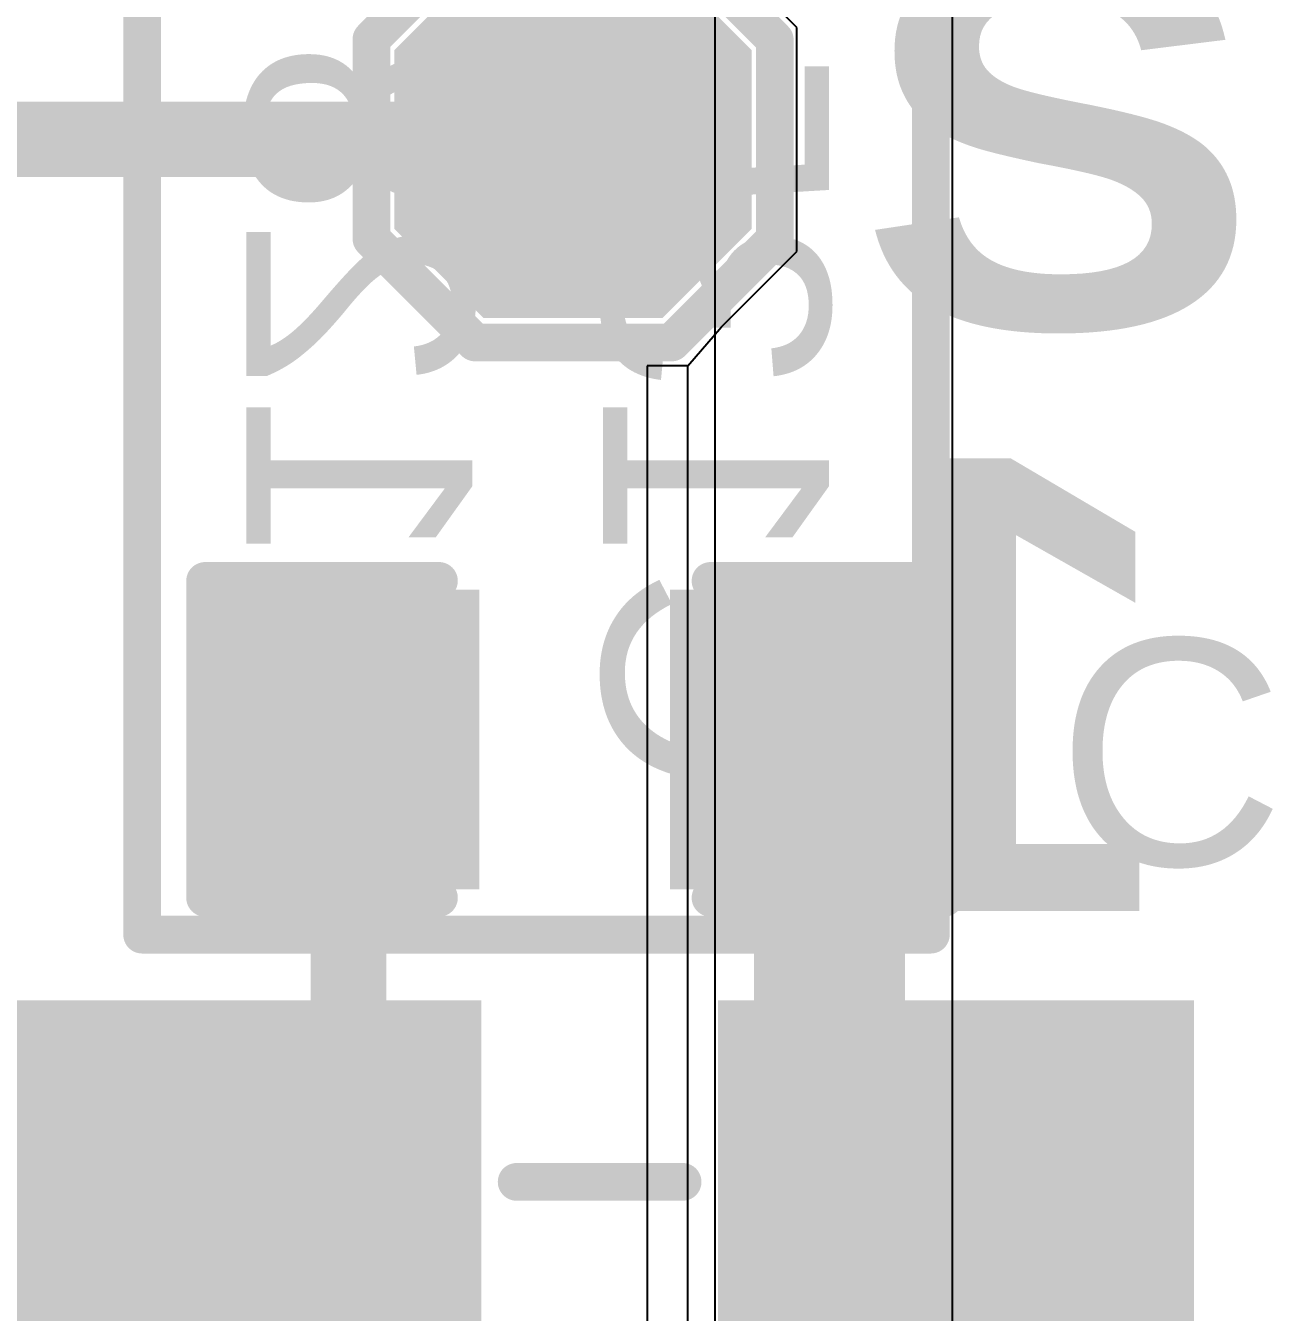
# Model space of a CAD drawing. Header units: inches. Extents: x 0 to 5359, y 0 to 5098.
# Drawn here: x 80.318 to 84.506, y 38.782 to 43.114 of the extents above; entities that cross this region are included whole.
import ezdxf

# ---------------------------------------------------------------- set-up
doc = ezdxf.new("R2010")
doc.units = ezdxf.units.IN
for name, color, linetype in [('Bottom Overlay', 54, 'Continuous'), ('Layer 2', 76, 'Continuous'), ('Top Layer', 1, 'Continuous'), ('Top Overlay', 2, 'Continuous'), ('Top Paste', 8, 'Continuous'), ('Top Solder', 216, 'Continuous')]:
    doc.layers.add(name, color=color, linetype=linetype)
doc.styles.add('Arial', font='', dxfattribs={"height": 0.2})
doc.styles.add('Arial Black_Bold', font='', dxfattribs={"height": 0.2})
doc.styles.get('Arial').set_extended_font_data('Arial')
doc.styles.get('Arial Black_Bold').set_extended_font_data('Arial Black', bold=True)

# ---------------------------------------------------------------- blocks, each defined once
blk = doc.blocks.new('SMD5032_4P_24')
at = {"layer": 'Top Layer'}
for points in [[(1.0501, 1.8999), (3.0501, 1.8999), (3.0501, 0.4999), (1.0501, 0.4999)], [(1.0501, -0.4999), (3.0501, -0.4999), (3.0501, -1.8999), (1.0501, -1.8999)]]:
    blk.add_hatch(color=1, dxfattribs=at).paths.add_polyline_path(points)
at = {"layer": 'Top Paste'}
for points in [[(1.0501, 1.8999), (3.0501, 1.8999), (3.0501, 0.4999), (1.0501, 0.4999)], [(1.0501, -0.4999), (3.0501, -0.4999), (3.0501, -1.8999), (1.0501, -1.8999)]]:
    blk.add_hatch(color=8, dxfattribs=at).paths.add_polyline_path(points)
at = {"layer": 'Top Solder'}
for points in [[(0.9485, 2.0015), (3.1517, 2.0015), (3.1517, 0.3983), (0.9485, 0.3983)], [(0.9485, -0.3983), (3.1517, -0.3983), (3.1517, -2.0015), (0.9485, -2.0015)]]:
    blk.add_hatch(color=216, dxfattribs=at).paths.add_polyline_path(points)
at = {"layer": 'Top Overlay'}
blk.add_lwpolyline([(2.54, 0.2794, 0.127, 0.127, 0), (2.54, -0.2794, 0.127, 0.127, 0)], format="xyseb", dxfattribs=at)
for points in [[(2.5083, 0.2794, 0.0635, 0.0635, 1), (2.5718, 0.2794, 0.0635, 0.0635, 1)], [(2.5083, -0.2794, 0.0635, 0.0635, 1), (2.5718, -0.2794, 0.0635, 0.0635, 1)]]:
    blk.add_lwpolyline(points, format="xyseb", close=True, dxfattribs=at)
blk = doc.blocks.new('T____________0_5___44')
at = {"layer": 'Top Layer'}
blk.add_hatch(color=1, dxfattribs=at).paths.add_polyline_path([(0.25, 0.5), (-0.25, 0.5), (-0.5, 0.25), (-0.5, -0.25), (-0.25, -0.5), (0.25, -0.5), (0.5, -0.25), (0.5, 0.25)])
at = {"layer": 'Top Paste'}
blk.add_hatch(color=8, dxfattribs=at).paths.add_polyline_path([(0.25, 0.5), (-0.25, 0.5), (-0.5, 0.25), (-0.5, -0.25), (-0.25, -0.5), (0.25, -0.5), (0.5, -0.25), (0.5, 0.25)])
at = {"layer": 'Top Solder'}
blk.add_hatch(color=216, dxfattribs=at).paths.add_polyline_path([(0.3008, 0.6016), (-0.3008, 0.6016), (-0.6016, 0.3008), (-0.6016, -0.3008), (-0.3008, -0.6016), (0.3008, -0.6016), (0.6016, -0.3008), (0.6016, 0.3008)])
at = {"layer": 'Top Overlay'}
for points in [[(-0.6819, 0.3332, 0.127, 0.127, 0), (-0.3355, 0.6795, 0.127, 0.127, 0)], [(0.3365, 0.6795, 0.127, 0.127, 0), (-0.3355, 0.6795, 0.127, 0.127, 0)], [(0.6836, 0.3324, 0.127, 0.127, 0), (0.3365, 0.6795, 0.127, 0.127, 0)], [(-0.6819, -0.3341, 0.127, 0.127, 0), (-0.6819, 0.3332, 0.127, 0.127, 0)], [(0.6836, -0.3298, 0.127, 0.127, 0), (0.6836, 0.3324, 0.127, 0.127, 0)], [(-0.3374, -0.6786, 0.127, 0.127, 0), (-0.6819, -0.3341, 0.127, 0.127, 0)], [(0.3349, -0.6786, 0.127, 0.127, 0), (0.6836, -0.3298, 0.127, 0.127, 0)], [(0.3349, -0.6786, 0.127, 0.127, 0), (-0.3374, -0.6786, 0.127, 0.127, 0)]]:
    blk.add_lwpolyline(points, format="xyseb", dxfattribs=at)
for points in [[(-0.3673, 0.6795, 0.0635, 0.0635, 1), (-0.3038, 0.6795, 0.0635, 0.0635, 1)], [(-0.3673, 0.6795, 0.0635, 0.0635, 1), (-0.3038, 0.6795, 0.0635, 0.0635, 1)], [(0.3047, 0.6795, 0.0635, 0.0635, 1), (0.3682, 0.6795, 0.0635, 0.0635, 1)], [(0.3047, 0.6795, 0.0635, 0.0635, 1), (0.3682, 0.6795, 0.0635, 0.0635, 1)], [(-0.7136, 0.3332, 0.0635, 0.0635, 1), (-0.6501, 0.3332, 0.0635, 0.0635, 1)], [(-0.7136, 0.3332, 0.0635, 0.0635, 1), (-0.6501, 0.3332, 0.0635, 0.0635, 1)], [(0.6519, 0.3324, 0.0635, 0.0635, 1), (0.7154, 0.3324, 0.0635, 0.0635, 1)], [(0.6519, 0.3324, 0.0635, 0.0635, 1), (0.7154, 0.3324, 0.0635, 0.0635, 1)], [(-0.7136, -0.3341, 0.0635, 0.0635, 1), (-0.6501, -0.3341, 0.0635, 0.0635, 1)], [(-0.7136, -0.3341, 0.0635, 0.0635, 1), (-0.6501, -0.3341, 0.0635, 0.0635, 1)], [(0.6519, -0.3298, 0.0635, 0.0635, 1), (0.7154, -0.3298, 0.0635, 0.0635, 1)], [(0.6519, -0.3298, 0.0635, 0.0635, 1), (0.7154, -0.3298, 0.0635, 0.0635, 1)], [(-0.3691, -0.6786, 0.0635, 0.0635, 1), (-0.3056, -0.6786, 0.0635, 0.0635, 1)], [(-0.3691, -0.6786, 0.0635, 0.0635, 1), (-0.3056, -0.6786, 0.0635, 0.0635, 1)], [(0.3031, -0.6786, 0.0635, 0.0635, 1), (0.3666, -0.6786, 0.0635, 0.0635, 1)], [(0.3031, -0.6786, 0.0635, 0.0635, 1), (0.3666, -0.6786, 0.0635, 0.0635, 1)]]:
    blk.add_lwpolyline(points, format="xyseb", close=True, dxfattribs=at)
blk = doc.blocks.new('C___0603_256')
at = {"layer": 'Top Layer'}
for points in [[(-0.381, 0.4445), (-0.381, -0.4445), (-1.143, -0.4445), (-1.143, 0.4445)], [(1.143, 0.4445), (1.143, -0.4445), (0.381, -0.4445), (0.381, 0.4445)]]:
    blk.add_hatch(color=1, dxfattribs=at).paths.add_polyline_path(points)
at = {"layer": 'Top Paste'}
for points in [[(-0.381, 0.4445), (-0.381, -0.4445), (-1.143, -0.4445), (-1.143, 0.4445)], [(1.143, 0.4445), (1.143, -0.4445), (0.381, -0.4445), (0.381, 0.4445)]]:
    blk.add_hatch(color=8, dxfattribs=at).paths.add_polyline_path(points)
at = {"layer": 'Top Solder'}
for points in [[(-0.321, 0.5045), (-0.321, -0.5045), (-1.203, -0.5045), (-1.203, 0.5045)], [(1.203, 0.5045), (1.203, -0.5045), (0.321, -0.5045), (0.321, 0.5045)]]:
    blk.add_hatch(color=216, dxfattribs=at).paths.add_polyline_path(points)
at = {"layer": 'Top Overlay'}
for points in [[(-0.4572, 0.5334, 0.127, 0.127, 0), (-1.2446, 0.5334, 0.127, 0.127, 0)], [(-1.2446, 0.5334, 0.127, 0.127, 0), (-1.2446, -0.5334, 0.127, 0.127, 0)], [(1.2446, 0.5334, 0.127, 0.127, 0), (0.4572, 0.5334, 0.127, 0.127, 0)], [(1.2446, 0.5334, 0.127, 0.127, 0), (1.2446, -0.5334, 0.127, 0.127, 0)], [(-0.4572, -0.5334, 0.127, 0.127, 0), (-1.2446, -0.5334, 0.127, 0.127, 0)], [(1.2446, -0.5334, 0.127, 0.127, 0), (0.4572, -0.5334, 0.127, 0.127, 0)]]:
    blk.add_lwpolyline(points, format="xyseb", dxfattribs=at)
for points in [[(-1.2763, 0.5334, 0.0635, 0.0635, 1), (-1.2128, 0.5334, 0.0635, 0.0635, 1)], [(-1.2763, 0.5334, 0.0635, 0.0635, 1), (-1.2128, 0.5334, 0.0635, 0.0635, 1)], [(-0.4889, 0.5334, 0.0635, 0.0635, 1), (-0.4254, 0.5334, 0.0635, 0.0635, 1)], [(0.4255, 0.5334, 0.0635, 0.0635, 1), (0.489, 0.5334, 0.0635, 0.0635, 1)], [(1.2129, 0.5334, 0.0635, 0.0635, 1), (1.2764, 0.5334, 0.0635, 0.0635, 1)], [(1.2129, 0.5334, 0.0635, 0.0635, 1), (1.2764, 0.5334, 0.0635, 0.0635, 1)], [(-1.2764, -0.5334, 0.0635, 0.0635, 1), (-1.2129, -0.5334, 0.0635, 0.0635, 1)], [(-1.2764, -0.5334, 0.0635, 0.0635, 1), (-1.2129, -0.5334, 0.0635, 0.0635, 1)], [(-0.4889, -0.5334, 0.0635, 0.0635, 1), (-0.4254, -0.5334, 0.0635, 0.0635, 1)], [(0.4255, -0.5334, 0.0635, 0.0635, 1), (0.489, -0.5334, 0.0635, 0.0635, 1)], [(1.2129, -0.5334, 0.0635, 0.0635, 1), (1.2764, -0.5334, 0.0635, 0.0635, 1)], [(1.2129, -0.5334, 0.0635, 0.0635, 1), (1.2764, -0.5334, 0.0635, 0.0635, 1)]]:
    blk.add_lwpolyline(points, format="xyseb", close=True, dxfattribs=at)

msp = doc.modelspace()

# ---------------------------------------------------------------- linework, layer by layer
at = {"layer": 'Bottom Overlay'}
for points in [[(80.7102, 40.0537, 0.127, 0.127, 0), (80.7102, 43.449, 0.127, 0.127, 0)], [(83.3661, 40.0537, 0.127, 0.127, 0), (83.3661, 43.449, 0.127, 0.127, 0)], [(80.7102, 40.0537, 0.127, 0.127, 0), (83.3661, 40.0537, 0.127, 0.127, 0)]]:
    msp.add_lwpolyline(points, format="xyseb", dxfattribs=at)
for points in [[(80.6785, 40.0537, 0.0635, 0.0635, 1), (80.742, 40.0537, 0.0635, 0.0635, 1)], [(80.6785, 40.0537, 0.0635, 0.0635, 1), (80.742, 40.0537, 0.0635, 0.0635, 1)], [(83.3343, 40.0537, 0.0635, 0.0635, 1), (83.3978, 40.0537, 0.0635, 0.0635, 1)], [(83.3343, 40.0537, 0.0635, 0.0635, 1), (83.3978, 40.0537, 0.0635, 0.0635, 1)]]:
    msp.add_lwpolyline(points, format="xyseb", close=True, dxfattribs=at)
at = {"layer": 'Layer 2'}
for p, q in [((83.439, 31.242), (83.439, 48.6833)), ((82.639, 48.3954), (82.639, 31.839))]:
    msp.add_line(p, q, dxfattribs=at)
at = {"layer": 'Top Layer'}
for p, q in [((82.915, 43.1081), (82.538, 43.4851)), ((82.915, 42.3541), (82.915, 43.1081)), ((82.6611, 42.1002), (82.915, 42.3541)), ((82.548, 41.9692), (82.6611, 42.1002)), ((82.411, 41.9692), (82.411, 37.0976)), ((82.548, 41.9692), (82.411, 41.9692)), ((82.548, 37.0976), (82.548, 41.9692)), ((82.548, 37.1743), (82.548, 41.9692))]:
    msp.add_line(p, q, dxfattribs=at)
for points in [[(78.564, 42.7311, 0.254, 0.254, 0), (82.161, 42.7311, 0.254, 0.254, 0)], [(82.929, 40.7112, 0.508, 0.508, 0), (83.0249, 40.6153, 0.508, 0.508, 0)], [(83.0249, 39.1572, 0.508, 0.508, 0), (83.0249, 40.6153, 0.508, 0.508, 0)], [(81.405, 39.0854, 0.254, 0.254, 0), (81.405, 40.7112, 0.254, 0.254, 0)], [(83.0249, 39.1572, 0.508, 0.508, 0), (83.4507, 38.7314, 0.508, 0.508, 0)], [(81.0509, 38.7314, 0.1778, 0.1778, 0), (81.405, 39.0854, 0.1778, 0.1778, 0)], [(79.1181, 38.9167, 0.254, 0.254, 0), (80.8656, 38.9167, 0.254, 0.254, 0)], [(80.8656, 38.9167, 0.254, 0.254, 0), (81.0509, 38.7314, 0.254, 0.254, 0)]]:
    msp.add_lwpolyline(points, format="xyseb", dxfattribs=at)
for points in [[(82.0975, 42.7311, 0.127, 0.127, 1), (82.2245, 42.7311, 0.127, 0.127, 1)], [(82.802, 40.7112, 0.254, 0.254, 1), (83.056, 40.7112, 0.254, 0.254, 1)], [(82.8979, 40.6153, 0.254, 0.254, 1), (83.1519, 40.6153, 0.254, 0.254, 1)], [(82.8979, 40.6153, 0.254, 0.254, 1), (83.1519, 40.6153, 0.254, 0.254, 1)], [(81.3415, 40.7112, 0.127, 0.127, 1), (81.4685, 40.7112, 0.127, 0.127, 1)], [(82.8979, 39.1572, 0.254, 0.254, 1), (83.1519, 39.1572, 0.254, 0.254, 1)], [(82.8979, 39.1572, 0.254, 0.254, 1), (83.1519, 39.1572, 0.254, 0.254, 1)], [(81.3415, 39.0854, 0.127, 0.127, 1), (81.4685, 39.0854, 0.127, 0.127, 1)], [(81.3605, 39.0854, 0.0889, 0.0889, 1), (81.4494, 39.0854, 0.0889, 0.0889, 1)], [(80.8021, 38.9167, 0.127, 0.127, 1), (80.9291, 38.9167, 0.127, 0.127, 1)], [(80.8021, 38.9167, 0.127, 0.127, 1), (80.9291, 38.9167, 0.127, 0.127, 1)], [(83.3237, 38.7314, 0.254, 0.254, 1), (83.5777, 38.7314, 0.254, 0.254, 1)], [(80.9874, 38.7314, 0.127, 0.127, 1), (81.1144, 38.7314, 0.127, 0.127, 1)], [(81.0065, 38.7314, 0.0889, 0.0889, 1), (81.0954, 38.7314, 0.0889, 0.0889, 1)]]:
    msp.add_lwpolyline(points, format="xyseb", close=True, dxfattribs=at)

# ---------------------------------------------------------------- block references
for name, p, rotation in [('T____________0_5___44', (82.161, 42.7311), 270), ('C___0603_256', (82.167, 40.7112), 180), ('SMD5032_4P_24', (82.2508, 36.6813), 90)]:
    msp.add_blockref(name, p, dxfattribs=dict(rotation=rotation))

# ---------------------------------------------------------------- texts
at = {"layer": 'Bottom Overlay', "style": 'Arial', "text_generation_flag": 2}
for s, p in [('C128', (81.0606, 40.52)), ('C135', (82.2616, 40.52))]:
    msp.add_text(s, height=0.762, rotation=270, dxfattribs=at).set_placement(p)
at = {"layer": 'Bottom Overlay', "style": 'Arial Black_Bold', "text_generation_flag": 2}
msp.add_text('1', height=1.524, dxfattribs=at).set_placement((84.2217, 40.1333))
at = {"layer": 'Top Overlay'}
for s, height, style, p in [('SMB-USZ', 1.27, 'Arial Black_Bold', (83.1197, 42.0957)), ('C110', 0.762, 'Arial', (83.7892, 40.2869))]:
    msp.add_text(s, height=height, dxfattribs=dict(at, style=style)).set_placement(p)

doc.saveas('drawing.dxf')
